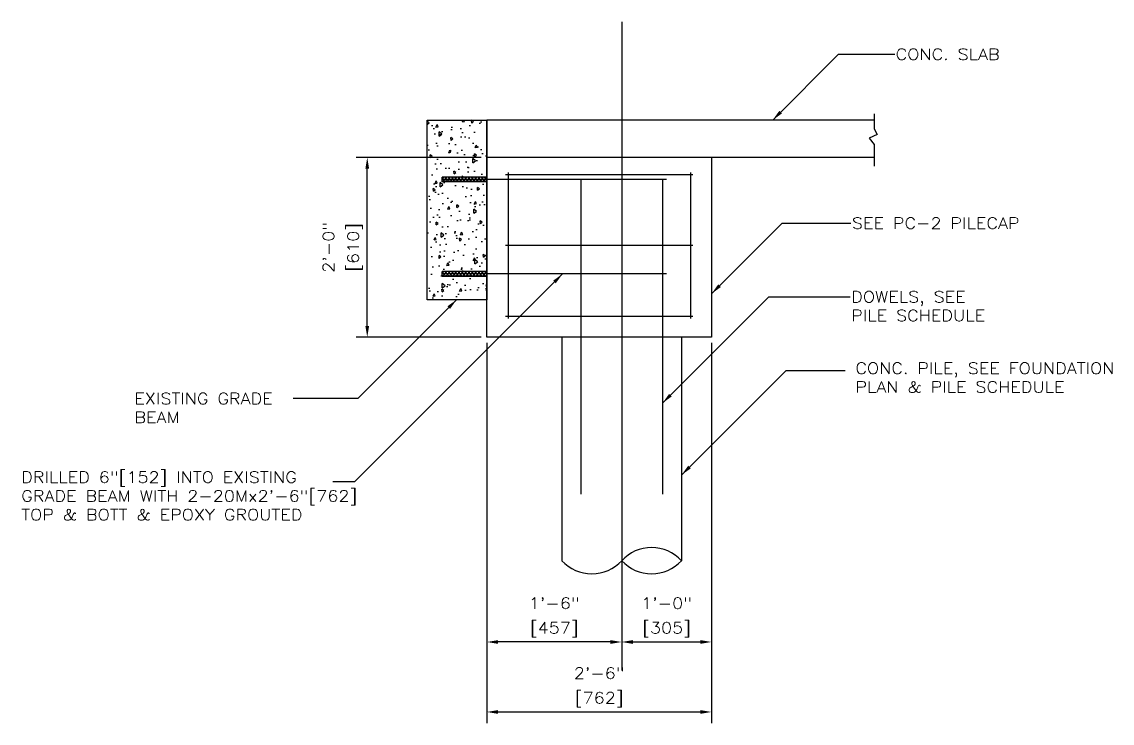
# Model space of a CAD drawing. Header units: inches. Extents: x -229 to 9761, y -1201 to 3580.
# Drawn here: x 1455.9 to 1601.5, y -896.5 to -802.8 of the extents above; entities that cross this region are included whole.
import ezdxf

# ---------------------------------------------------------------- set-up
doc = ezdxf.new("R2010")
doc.units = ezdxf.units.IN
doc.header["$MEASUREMENT"] = 0
doc.layers.get('DEFPOINTS').update_dxf_attribs({"linetype": 'CONTINUOUS'})
for name, color, linetype in [('Foundation_Details_Reinf', 131, 'CONTINUOUS'), ('LAYER11A', 11, 'CONTINUOUS'), ('LAYER131A', 131, 'CONTINUOUS'), ('Structural_Section_Dim', 5, 'CONTINUOUS'), ('Structural_Section_Reinf', 131, 'CONTINUOUS')]:
    doc.layers.add(name, color=color, linetype=linetype)
doc.styles.add('ROMANS-115', font='romans.shx', dxfattribs={"width": 1.15})
doc.dimstyles.new('112-ROMANS-115-MS', dxfattribs={"dimscale": 0, "dimtxt": 1.5, "dimasz": 1.5, "dimexe": 1.5, "dimexo": 1.5, "dimgap": 0.125, "dimtad": 0, "dimdec": 4, "dimzin": 1, "dimdsep": 46, "dimlunit": 4, "dimtxsty": 'ROMANS-115', "dimcen": 0.125, "dimclrd": 256, "dimclre": 256, "dimclrt": 256, "dimadec": 0, "dimazin": 0, "dimtfac": 1, "dimtdec": 4, "dimtofl": 0, "dimtmove": 0, "dimatfit": 0, "dimfxl": 1, "dimtfillclr": 256, "dimfrac": 2, "dimtolj": 1, "dimtzin": 0, "dimarcsym": 0})
doc.dimstyles.new('112-ROMANS-115-MS-BPV', dxfattribs={"dimscale": 0, "dimtxt": 1.5, "dimasz": 1.5, "dimexe": 1.5, "dimexo": 0.75, "dimgap": 0.75, "dimtad": 1, "dimdec": 3, "dimlfac": -96, "dimrnd": 0.125, "dimzin": 1, "dimdsep": 46, "dimlunit": 4, "dimtxsty": 'ROMANS-115', "dimcen": 0.75, "dimclrd": 256, "dimclre": 256, "dimclrt": 256, "dimadec": 0, "dimazin": 0, "dimtfac": 1, "dimtdec": 3, "dimtofl": 0, "dimtmove": 0, "dimatfit": 0, "dimfxl": 1, "dimfrac": 2, "dimtolj": 1, "dimtzin": 0, "dimarcsym": 0})

# ---------------------------------------------------------------- blocks, each defined once
blk = doc.blocks.new('*D132')
at = {"layer": 'DEFPOINTS', "color": 0, "ltscale": 2}
for p in [(1518.03, -844.92), (1548.03, -844.92), (1548.03, -895)]:
    blk.add_point(p, dxfattribs=at)
at = {"layer": 'Structural_Section_Dim', "lineweight": -2, "ltscale": 2}
for p, q in [((1518.03, -845.67), (1518.03, -896.5)), ((1548.03, -845.67), (1548.03, -896.5)), ((1519.53, -895), (1546.53, -895))]:
    blk.add_line(p, q, dxfattribs=at)
at = {"layer": 'Structural_Section_Dim', "ltscale": 2}
for points in [[(1519.53, -894.75), (1519.53, -895.25), (1518.03, -895)], [(1546.53, -894.75), (1546.53, -895.25), (1548.03, -895)]]:
    blk.add_solid(points, dxfattribs=at)
at = {"layer": 'Structural_Section_Dim', "ltscale": 2, "char_height": 1.5, "attachment_point": 5, "style": 'ROMANS-115'}
for s, insert in [('\\A1;2\'-6"', (1533.03, -889.82)), ('\\A1;[762]', (1533.03, -893.36))]:
    blk.add_mtext(s, dxfattribs=dict(at, insert=insert))
blk = doc.blocks.new('*D133')
at = {"layer": 'DEFPOINTS', "color": 0, "ltscale": 2}
for p in [(1518.03, -884.78), (1536.03, -884.78), (1518.03, -885.65)]:
    blk.add_point(p, dxfattribs=at)
at = {"layer": 'Structural_Section_Dim', "lineweight": -2, "ltscale": 2}
blk.add_line((1534.53, -885.65), (1519.53, -885.65), dxfattribs=at)
at = {"layer": 'Structural_Section_Dim', "ltscale": 2}
for points in [[(1519.53, -885.4), (1519.53, -885.9), (1518.03, -885.65)], [(1534.53, -885.4), (1534.53, -885.9), (1536.03, -885.65)]]:
    blk.add_solid(points, dxfattribs=at)
at = {"layer": 'Structural_Section_Dim', "ltscale": 2, "char_height": 1.5, "attachment_point": 5, "style": 'ROMANS-115'}
for s, insert in [('\\A1;1\'-6"', (1527.03, -880.47)), ('\\A1;[457]', (1527.03, -884.01))]:
    blk.add_mtext(s, dxfattribs=dict(at, insert=insert))
blk = doc.blocks.new('*D134')
at = {"layer": 'DEFPOINTS', "color": 0, "ltscale": 2}
for p in [(1536.03, -885.65), (1548.03, -885.65), (1548.03, -885.65)]:
    blk.add_point(p, dxfattribs=at)
at = {"layer": 'Structural_Section_Dim', "lineweight": -2, "ltscale": 2}
blk.add_line((1537.53, -885.65), (1546.53, -885.65), dxfattribs=at)
at = {"layer": 'Structural_Section_Dim', "ltscale": 2}
for points in [[(1537.53, -885.4), (1537.53, -885.9), (1536.03, -885.65)], [(1546.53, -885.4), (1546.53, -885.9), (1548.03, -885.65)]]:
    blk.add_solid(points, dxfattribs=at)
at = {"layer": 'Structural_Section_Dim', "ltscale": 2, "char_height": 1.5, "attachment_point": 5, "style": 'ROMANS-115'}
for s, insert in [('\\A1;1\'-0"', (1542.03, -880.47)), ('\\A1;[305]', (1542.03, -884.01))]:
    blk.add_mtext(s, dxfattribs=dict(at, insert=insert))
blk = doc.blocks.new('*D135')
at = {"layer": 'DEFPOINTS', "color": 0, "ltscale": 2}
for p in [(1502.05, -820.92), (1518.03, -820.92), (1518.03, -844.92)]:
    blk.add_point(p, dxfattribs=at)
at = {"layer": 'Structural_Section_Dim', "lineweight": -2, "ltscale": 2}
for p, q in [((1517.28, -820.92), (1500.55, -820.92)), ((1502.05, -843.42), (1502.05, -822.42)), ((1517.28, -844.92), (1500.55, -844.92))]:
    blk.add_line(p, q, dxfattribs=at)
at = {"layer": 'Structural_Section_Dim', "ltscale": 2}
for points in [[(1501.8, -822.42), (1502.3, -822.42), (1502.05, -820.92)], [(1501.8, -843.42), (1502.3, -843.42), (1502.05, -844.92)]]:
    blk.add_solid(points, dxfattribs=at)
at = {"layer": 'Structural_Section_Dim', "ltscale": 2, "char_height": 1.5, "attachment_point": 5, "rotation": 90, "style": 'ROMANS-115'}
for s, insert in [('\\A1;2\'-0"', (1496.87, -832.92)), ('\\A1;[610]', (1500.41, -832.92))]:
    blk.add_mtext(s, dxfattribs=dict(at, insert=insert))

msp = doc.modelspace()

# ---------------------------------------------------------------- hatches: boundary and pattern name
at = {"layer": 'LAYER11A'}
h = msp.add_hatch(dxfattribs=at)
h.set_pattern_fill('AR-CONC', color=256, scale=0.5, angle=45, style=0)
h.set_pattern_definition([(95, (0, 0), (2.75776, 2.3140354), [0.375, -4.125]), (40, (0, 0), (-3.149961, 2.168841), [0.3, -3.3]), (145.4514, (0.2298, 0.193), (-0.392197, 4.4828764), [0.318701, -3.5057106]), (91.1842, (-0.707, 0.707), (4.358465, 3.188069), [0.5625, -6.1875]), (141.6356, (-0.344, 0.973), (-0.139495, 6.748558), [0.478051, -5.258565]), (36.1842, (-0.707, 0.707), (-0.1395, 6.748558), [0.45, -4.95]), (66, (-0.1768, 0.884), (3.533858, 0.6869124), [0.375, -4.125]), (11, (-0.1768, 0.884), (-1.703543, 3.424042), [0.3, -3.3]), (116.4514, (0.1177, 0.941), (1.830318, 4.110953), [0.318701, -3.5057106]), (82.5, (0, 0), (-1.1339659, 1.2199491), [0, -3.26, 0, -3.35, 0, -3.3125]), (52.5, (0, 0), (-0.4643647, 2.3245472), [0, -1.91, 0, -3.185, 0, -1.2625]), (12.5, (-0.7884, -0.7884), (1.9670908, 1.8076038), [0, -1.25, 0, -3.9, 0, -5.175]), (2.5, (-1.142, -1.142), (1.70795, 2.415799), [0, -1.625, 0, -2.59, 0, -3.675])])
h.paths.add_polyline_path([(1518.034909, -823.545641), (1518.034909, -815.920641), (1510.034909, -815.920641), (1510.034909, -839.920641), (1518.034909, -839.920641), (1518.034909, -836.795641), (1512.034909, -836.795641), (1512.034909, -836.170641), (1518.034909, -836.170641), (1518.034909, -824.170641), (1512.034909, -824.170641), (1512.034909, -823.545641)])
h = msp.add_hatch(dxfattribs=at)
h.set_pattern_fill('NET', color=256, scale=2.5, angle=45, style=0)
h.set_pattern_definition([(45, (2e-13, -5), (-0.22097087, 0.22097087), []), (135, (2e-13, -5), (-0.22097087, -0.22097087), [])])
h.paths.add_polyline_path([(1518.034909, -823.858141), (1518.034909, -823.545641), (1512.034909, -823.545641), (1512.034909, -823.858141)])
h.paths.add_polyline_path([(1518.034909, -824.170641), (1518.034909, -823.858141), (1512.034909, -823.858141), (1512.034909, -824.170641)])
h = msp.add_hatch(dxfattribs=at)
h.set_pattern_fill('NET', color=256, scale=2.5, angle=45, style=0)
h.set_pattern_definition([(45, (0, -17.625), (-0.22097087, 0.22097087), []), (135, (0, -17.625), (-0.22097087, -0.22097087), [])])
h.paths.add_polyline_path([(1518.034909, -836.170641), (1512.034909, -836.170641), (1512.034909, -836.483141), (1518.034909, -836.483141)])
h.paths.add_polyline_path([(1518.034909, -836.483141), (1512.034909, -836.483141), (1512.034909, -836.795641), (1518.034909, -836.795641)])

# ---------------------------------------------------------------- linework, layer by layer
at = {"layer": 'Foundation_Details_Reinf'}
for p, q in [((1530.584746, -823.920641), (1530.584746, -865.920641)), ((1541.485072, -823.920641), (1541.485072, -865.920641))]:
    msp.add_line(p, q, dxfattribs=at)
at = {"layer": 'LAYER11A'}
for p, q in [((1518.034909, -844.920641), (1518.034909, -815.920641)), ((1569.75253, -815.920641), (1518.034909, -815.920641)), ((1569.75253, -820.920641), (1518.034909, -820.920641)), ((1548.034909, -820.920641), (1548.034909, -844.920641)), ((1512.034909, -824.170641), (1512.034909, -823.545641)), ((1512.034909, -836.795641), (1512.034909, -836.170641)), ((1548.034909, -844.920641), (1518.034909, -844.920641))]:
    msp.add_line(p, q, dxfattribs=at)
at = {"layer": 'LAYER11A', "ltscale": 10}
for p, q in [((1518.034909, -823.545641), (1512.034909, -823.545641)), ((1518.034909, -824.170641), (1512.034909, -824.170641)), ((1518.034909, -836.170641), (1512.034909, -836.170641)), ((1518.034909, -836.795641), (1512.034909, -836.795641))]:
    msp.add_line(p, q, dxfattribs=at)
msp.add_lwpolyline([(1518.034909, -839.920641), (1510.034909, -839.920641), (1510.034909, -815.920641), (1518.034909, -815.920641)], close=True, dxfattribs=at)
at = {"layer": 'LAYER131A'}
for p, q in [((1528.048801, -844.920641), (1528.048801, -874.786347)), ((1544.021017, -844.920641), (1544.021017, -874.786347))]:
    msp.add_line(p, q, dxfattribs=at)
for centre, start, end in [((1540.027963, -878.456353), 42.58603586, 137.41396414), ((1532.041855, -871.116342), 222.58603586, 317.41396414), ((1540.027963, -871.116342), 222.58603586, 317.41396414)]:
    msp.add_arc(centre, 5.423414, start, end, dxfattribs=at)
at = {"layer": 'Structural_Section_Dim', "ltscale": 12}
msp.add_line((1536.034909, -802.788172), (1536.034909, -889.454305), dxfattribs=at)
at = {"layer": 'Structural_Section_Dim'}
for p, q in [((1569.75253, -815.081913), (1569.75253, -817.087753)), ((1570.135083, -817.851883), (1569.083063, -818.329466)), ((1569.083063, -818.329466), (1569.75253, -819.189112)), ((1569.75253, -817.087753), (1570.135083, -817.851883)), ((1569.75253, -819.189112), (1569.75253, -822.054599))]:
    msp.add_line(p, q, dxfattribs=at)
at = {"layer": 'Structural_Section_Reinf'}
for p, q in [((1542.034909, -823.858141), (1512.034909, -823.858141)), ((1545.534909, -823.233141), (1520.534909, -823.233141)), ((1520.847409, -822.920641), (1520.847409, -842.420641)), ((1545.222409, -822.920641), (1545.222409, -842.420641)), ((1545.534909, -832.670641), (1520.534909, -832.670641)), ((1542.034909, -836.483141), (1512.034909, -836.483141)), ((1520.534909, -842.108141), (1545.534909, -842.108141))]:
    msp.add_line(p, q, dxfattribs=at)

# ---------------------------------------------------------------- texts
at = {"layer": 'Structural_Section_Dim', "char_height": 1.5, "attachment_point": 1, "style": 'ROMANS-115'}
for s, insert in [('\\A1;CONC. SLAB', (1572.620251, -806.381785)), ('SEE PC-2 PILECAP', (1566.782958, -828.942156)), ('DOWELS, SEE\\PPILE SCHEDULE', (1566.687749, -838.776517)), ('\\A1;CONC. PILE, SEE FOUNDATION\\PPLAN & PILE SCHEDULE', (1567.245446, -848.329208)), ('\\A1;EXISTING GRADE\\PBEAM', (1470.94214, -852.382718)), ('DRILLED 6"[152] INTO EXISTING \\PGRADE BEAM WITH 2-20Mx2\'-6"[762]\\PTOP & BOTT & EPOXY GROUTED', (1455.832822, -862.888602))]:
    msp.add_mtext(s, dxfattribs=dict(at, insert=insert))

# ---------------------------------------------------------------- dimensions: what is measured, and where the dimension line sits
at = {"layer": 'Structural_Section_Dim'}
dim = msp.add_linear_dim(base=(1502.052894, -820.920641), p1=(1518.034909, -844.920641), p2=(1518.034909, -820.920641), angle=90, dimstyle='112-ROMANS-115-MS-BPV', override={"dimscale": 1, "dimpost": '\\X'}, dxfattribs=at)
dim.commit()
dim.dimension.update_dxf_attribs({"geometry": '*D135', "text_midpoint": (1498.51718, -832.920641)})
for base, p1, p2, override, picture, middle in [((1548.034909, -895.000291), (1518.034909, -844.920641), (1548.034909, -844.920641), {"dimscale": 1, "dimpost": '\\X'}, '*D132', (1533.034909, -891.464577)), ((1518.034909, -885.650174), (1536.034909, -884.784855), (1518.034909, -884.784855), {"dimscale": 1, "dimpost": '\\X', "dimse1": 1, "dimse2": 1}, '*D133', (1527.034909, -882.11446)), ((1548.034909, -885.650174), (1536.034909, -885.650174), (1548.034909, -885.650174), {"dimscale": 1, "dimpost": '\\X', "dimse1": 1, "dimse2": 1}, '*D134', (1542.034909, -882.11446))]:
    dim = msp.add_linear_dim(base=base, p1=p1, p2=p2, dimstyle='112-ROMANS-115-MS-BPV', override=override, dxfattribs=at)
    dim.commit()
    dim.dimension.update_dxf_attribs({"geometry": picture, "text_midpoint": middle})

# ---------------------------------------------------------------- leaders
at = {"layer": 'Structural_Section_Dim', "annotation_type": 0, "has_hookline": 1}
for points, dimstyle, hookline_direction, text_width in [([(1556.198594, -815.920641), (1564.987449, -807.131785), (1572.495251, -807.131785)], '112-ROMANS-115-MS', 0, 15.360714), ([(1548.034909, -839.113737), (1557.45649, -829.692156), (1566.657958, -829.692156)], '112-ROMANS-115-MS', 0, 25.217857), ([(1513.9834, -839.920641), (1500.771323, -853.132718), (1492.145712, -853.132718)], '112-ROMANS-115-MS-BPV', 1, 20.453571), ([(1541.485072, -853.728977), (1555.687532, -839.526517), (1566.562749, -839.526517)], '112-ROMANS-115-MS', 0, 19.796429)]:
    msp.add_leader(points, dimstyle=dimstyle, override={"dimscale": 1, "dimtad": 0}, dxfattribs=dict(at, hookline_direction=hookline_direction, text_width=text_width))
at = {"layer": 'Structural_Section_Dim'}
for points, dimstyle in [([(1528.120676, -836.483141), (1500.330634, -864.273182), (1497.455389, -864.273182)], '112-ROMANS-115-MS-BPV'), ([(1544.021017, -863.341271), (1557.989168, -849.373119), (1565.869378, -849.373119)], '112-ROMANS-115-MS')]:
    msp.add_leader(points, dimstyle=dimstyle, override={"dimscale": 1, "dimtad": 0}, dxfattribs=at)

doc.saveas('drawing.dxf')
